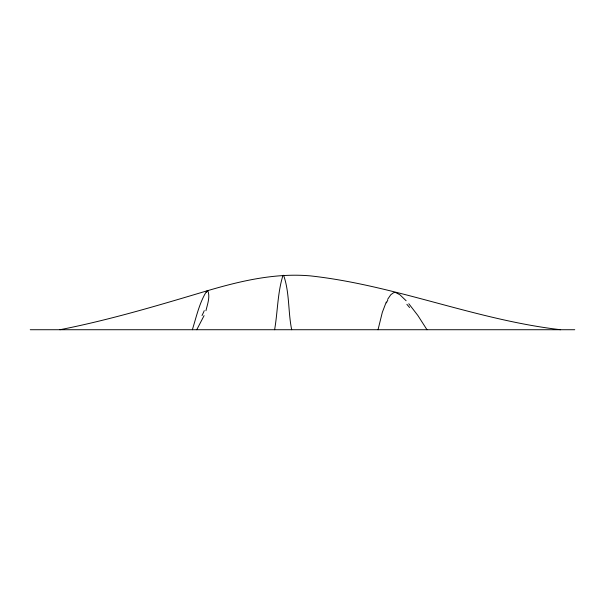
<?xml version="1.0" encoding="UTF-8"?>
<svg xmlns="http://www.w3.org/2000/svg" width="605" height="605" viewBox="0 0 605 605"><rect width="100%" height="100%" fill="white"/><g stroke="black" fill="none" stroke-linecap="round" stroke-linejoin="round"><path stroke-width="0.91" d="M274.617 329.725C277.718 311.779 277.506 292.986 282.913 275.585M378.034 329.725L382.307 312.399L386.255 302.024M192.352 329.725C196.421 316.687 199.393 302.719 206.721 291.035M205.942 310.705C207.394 304.398 210.419 296.775 207.734 290.619M204.089 315.621L196.761 329.725M387.669 299.278L390.739 294.794L393.341 292.85A74.362 17.711 81.9 0 1 395.64 292.54L399.89 294.756L406.114 300.738M59.948 329.725C107.69 320.34 154.411 306.553 200.989 292.638C236.396 281.983 273.18 272.575 310.471 275.895C395.534 285.242 475.681 319.932 560.631 329.725M30.25 329.725L574.75 329.725M408.798 303.733L417.828 315.439L426.979 329.725M291.693 329.725C288.01 312.014 289.674 292.48 283.616 275.351A53.739 4.711 -89.1 0 0 282.913 275.638M204.24 310.668A282.399 116.523 -3.4 0 1 202.002 315.538M206.456 292.283A71.632 6.3 -76.6 0 1 207.666 290.914M386.421 302.886A192.473 44.059 84.2 0 1 387.813 300.065M406.878 304.33A329.733 64.72 73.1 0 1 409.57 307.522"/></g></svg>
